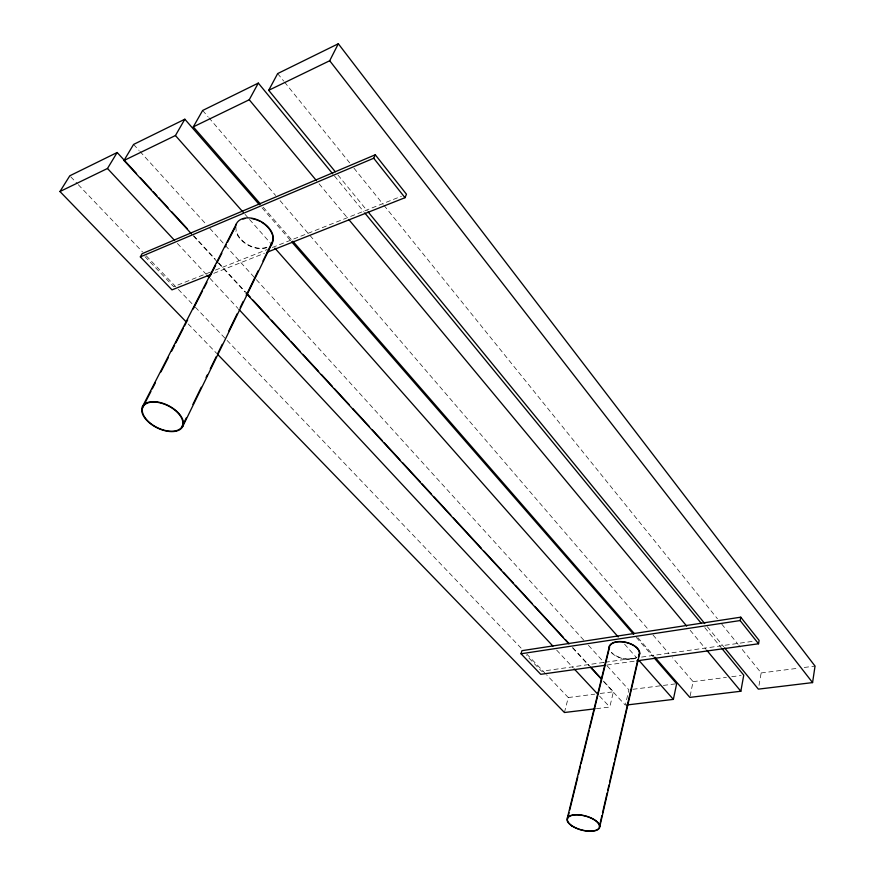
<?xml version="1.0" encoding="UTF-8"?>
<svg xmlns="http://www.w3.org/2000/svg" width="875" height="875" viewBox="0 0 875 875"><rect width="100%" height="100%" fill="white"/><g stroke="black" fill="none" stroke-linecap="round" stroke-linejoin="round"><path stroke-width="0.66" stroke-dasharray="4.38 3.28" d="M759.008 685.398L761.162 672.952L738.883 645.323M690.123 696.084L693.066 681.636L672.591 657.792M596.433 708.652L609.777 707.044L613.408 691.786L604.166 681.745M564.43 712.513L568.291 697.539L546.569 674.811M210.383 272.092L173.698 286.661L143.062 254.636M215.436 270.08L267.312 249.484M272.366 247.483L401.406 196.252M213.784 273.339L264.436 253.302M603.739 662.441L541.581 671.256L526.586 655.583M605.084 662.255L636.169 657.847M641.572 657.081L753.725 641.189M607.031 665.022L635.436 661.041M568.291 697.539L594.825 694.148M600.141 693.47L613.408 691.786M632.866 689.303L662.058 685.584M663.392 685.42L676.659 683.725M693.066 681.636L726.414 677.381M731.752 676.703L741.081 675.511M761.162 672.952L798.875 668.15M804.267 667.461L815.041 666.094M188.213 323.98L216.716 353.413M70.733 176.783L77.339 183.695M78.28 184.691L142.483 251.88M146.256 255.828L177.417 288.444M178.358 289.428L194.414 306.228M195.355 307.212L521.084 648.123M526.75 654.052L545.628 673.816M177.373 243.425L206.27 274.4M209.989 278.392L237.945 308.372M556.653 650.092L573.431 668.084M599.517 696.052L609.777 707.044M193.856 235.856L215.119 258.945M218.816 262.97L245.613 292.086M572.742 647.598L589.378 665.678M193.342 235.867L217.394 261.997M218.312 263.003L245.142 292.141M572.6 647.894L589.247 665.984M603.127 681.056L625.33 705.173L628.884 689.817L604.986 663.502M133.58 144.43L139.092 150.5M140.011 151.506L206.172 224.361M209.847 228.408L224.547 244.595M225.466 245.613L583.855 640.238M588.448 645.291L604.067 662.495M245.022 214.331L248.631 218.422M249.539 219.45L272.125 245.033M624.564 644.12L636.311 657.431M263.222 207.2L291.9 240.155M637.875 637.667L654.008 656.206M262.03 207.812L290.752 240.767M636.278 637.372L653.33 656.939M202.639 110.469L207.987 116.681M208.873 117.72L275.625 195.464M280.077 200.648L648.561 629.803M653.012 634.987L669.036 653.647M319.091 183.794L347.911 218.466M690.2 630.317L705.917 649.228M337.903 174.956L367.325 210.919M707.317 626.719L723.756 646.822M334.458 175.973L363.88 211.848M704.812 627.681L721.252 647.73M277.659 73.577L283.664 81.014M284.528 82.075L349.672 162.848M353.959 168.164L383.108 204.291M383.972 205.352L717.445 618.756M721.733 624.072L738.019 644.262M266.645 247.209A19.852 13.136 29.1 0 1 246.444 243.797A19.852 13.136 29.1 0 1 235.955 227.555M266.952 247.57A20.366 13.475 29.1 0 1 235.9 231.284M636.913 657.508A15.673 8.302 13.8 0 1 611.166 652.411M634.911 658.131A15.28 8.094 13.8 0 1 611.494 652.367"/><path stroke-width="1.31" d="M724.62 647.872L758.363 689.139L812.569 682.598L815.041 666.094L338.319 43.75L277.659 73.577L268.702 90.311L335.311 171.773M636.792 660.844L758.538 643.77L759.128 640.423L740.764 617.181L521.905 650.683L521.03 653.767L540.739 674.319L605.675 665.208M654.905 657.234L689.861 697.397L740.841 691.25L743.75 675.172L722.127 648.791M758.538 643.77L740.13 620.55L740.764 617.181M626.664 705.009L673.367 699.388L676.659 683.725L654.227 657.967M599.856 826.361L639.745 653.155M599.441 826.273L601.902 815.62M602.514 812.952L607.119 792.969M607.731 790.311L608.967 784.973M609.58 782.316L614.184 762.333M614.797 759.664L637.82 659.75M638.444 657.081L639.362 653.089A15.28 8.094 13.8 0 0 626.325 642.567A15.28 8.094 13.8 0 0 609.908 645.848M567.383 817.873L609.536 645.728M567.788 818.005L569.089 812.7M569.734 810.053L577.828 776.945M578.484 774.298L580.42 766.358M581.077 763.711L589.17 730.603M589.816 727.956L609.58 647.172M266.963 252.295L404.994 197.695L406.47 194.239L375.277 154.777L142.133 253.662L140.35 256.867L171.992 289.866L211.247 274.334M140.35 256.867L373.713 158.233L375.277 154.777M182.131 426.431A21.875 12.173 26.4 0 0 157.566 402.358A21.875 12.173 26.4 0 0 148.006 421.138A21.875 12.173 26.4 0 0 182.131 426.431L186.32 417.856M192.905 404.381L201.283 387.22M206.073 377.42L207.277 374.97M210.263 368.834L216.245 356.584M217.448 354.134L222.239 344.323M228.823 330.848L237.202 313.688M240.188 307.562L243.184 301.438M246.181 295.312L258.147 270.802M262.938 261.002L271.316 243.841M182.634 426.683A22.444 12.48 26.4 0 0 157.445 401.975A22.444 12.48 26.4 0 0 147.623 421.236A22.444 12.48 26.4 0 0 182.634 426.683L272.366 242.856M268.702 90.311L329.7 60.736L338.319 43.75M142.373 406.842L236.338 223.923M142.887 407.094L150.97 391.344M152.217 388.927L155.323 382.867M160.923 371.962L168.383 357.427M171.489 351.367L174.606 345.308M175.842 342.891L183.312 328.355M184.548 325.927L187.666 319.867M193.255 308.963L202.584 290.795M203.831 288.367L206.938 282.308M210.055 276.259L215.644 265.355M216.891 262.927L221.867 253.236M224.973 247.177L226.22 244.759M227.467 242.331L234.927 227.795M260.531 204.105L193.309 126.864L249.244 99.75L258.311 83.092L332.73 173.863M193.309 126.864L202.639 110.469L258.311 83.092M191.494 233.855L123.966 160.497L175.438 135.537L184.844 119.219L259.339 204.717M123.966 160.497L133.58 144.43L184.844 119.219M186.309 322.022L59.959 191.527L107.483 168.481L117.163 152.502L136.566 173.589M59.959 191.527L69.792 175.798L117.163 152.502M521.03 653.767L740.13 620.55M595.098 708.816L564.43 712.513L217.667 354.397M107.483 168.481L174.584 240.428M207.2 275.395L209.059 277.397M238.886 309.367L552.923 646.1M574.361 669.08L597.658 694.061M140.263 177.603L151.353 189.656M153.202 191.669L156.898 195.683M158.747 197.695L167.989 207.736M171.686 211.75L187.392 228.823M246.531 293.092L250.228 297.117M253.006 300.125L268.713 317.198M271.491 320.206L289.045 339.292M290.894 341.305L300.136 351.345M302.903 354.353L318.62 371.427M321.387 374.445L332.478 386.488M334.327 388.5L349.114 404.567M352.811 408.581L369.436 426.661M372.214 429.669L382.375 440.716M384.223 442.728L399.941 459.802M402.708 462.809L420.262 481.895M422.111 483.908L431.353 493.948M434.131 496.956L450.767 515.036M453.534 518.044L481.261 548.177M484.028 551.184L501.594 570.27M503.442 572.283L513.603 583.33M515.452 585.331L532.087 603.411M534.855 606.419L563.5 637.558M565.348 639.559L569.045 643.584M591.227 667.68L601.388 678.727M246.061 293.147L568.903 643.869M590.177 666.98L601.278 679.044M175.438 135.537L243.206 212.286M274.837 248.095L618.242 636.956M639.023 660.494L673.367 699.388M292.797 241.183L634.287 633.544M291.648 241.806L633.587 634.277M249.244 99.75L316.477 180.644M348.786 219.516L686.7 626.106M706.792 650.278L740.841 691.25M368.189 211.98L704.725 623.547M364.744 212.909L701.356 623.459M373.713 158.233L404.994 197.695M329.7 60.736L812.569 682.598M242.9 219.056A19.852 13.136 29.1 0 1 244.912 218.542M251.759 218.564A19.852 13.136 29.1 0 1 254.198 219.1M255.413 219.45A19.852 13.136 29.1 0 1 260.203 221.462M261.352 222.097A19.852 13.136 29.1 0 1 272.256 234.522M272.53 235.495A19.852 13.136 29.1 0 1 271.917 242.616M235.473 227.412A20.366 13.475 29.1 0 1 259.514 220.719A20.366 13.475 29.1 0 1 271.042 244.792M609.055 647.839A15.673 8.302 13.8 0 1 626.38 642.37A15.673 8.302 13.8 0 1 639.198 655.255M572.228 825.891A16.483 7.164 14.8 0 0 598.959 828.089A16.483 7.164 14.8 0 0 579.031 814.975A16.483 7.164 14.8 0 0 572.228 825.891M571.944 825.967A16.909 7.35 14.8 0 0 599.364 828.209A16.909 7.35 14.8 0 0 578.922 814.767A16.909 7.35 14.8 0 0 571.944 825.967"/></g></svg>
